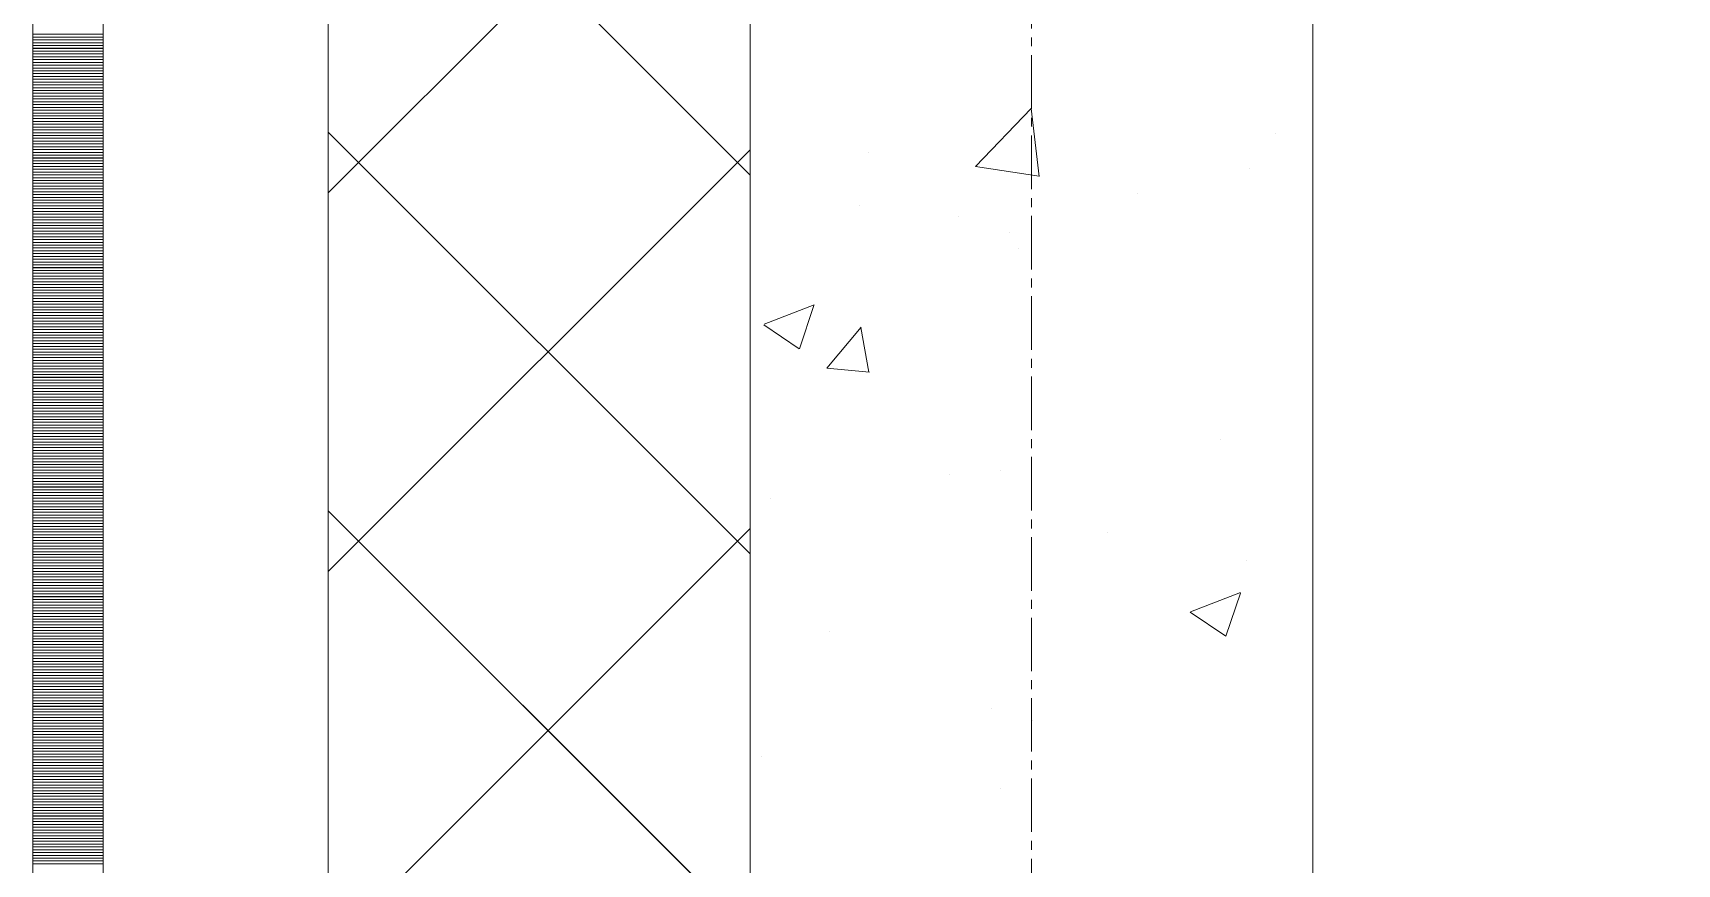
# Model space of a CAD drawing. Header units: millimetres. Extents: x 470010 to 1231400, y -134005 to 421770.
# Drawn here: x 806168 to 806752, y 157152 to 157447 of the extents above; entities that cross this region are included whole.
import ezdxf
from ezdxf.enums import TextEntityAlignment as Align

# ---------------------------------------------------------------- set-up
doc = ezdxf.new("R2010")
doc.units = ezdxf.units.MM
doc.linetypes.add('CENTER2', pattern=[28.575, 19.05, -3.175, 3.175, -3.175])
doc.linetypes.add('DASHED', pattern=[19.05, 12.7, -6.35])
doc.layers.get('Defpoints').update_dxf_attribs({"color": 140})
doc.layers.add('АР_Делит', color=120, linetype='Continuous', lineweight=0, plot=False)
for name, color, linetype, lineweight in [('АР_Стены ПЕНОблок', 52, 'Continuous', 20), ('АР_Тонкая', 254, 'Continuous', 5), ('АР_Утеплитель', 31, 'Continuous', 0), ('АР_Штриховка', 8, 'Continuous', 0)]:
    doc.layers.add(name, color=color, linetype=linetype, lineweight=lineweight)
doc.layers.add('РД_Оси_100', color=7, linetype='Continuous', lineweight=0, true_color=0x525252)
doc.styles.add('style1', font='ARIALN.TTF')

# ---------------------------------------------------------------- blocks, each defined once
blk = doc.blocks.new('СОШ_2200_АР_ОСИ_М100_28.05.24')
at = {"layer": 'АР_Делит', "color": 251, "linetype": 'DASHED', "true_color": 0x636466}
blk.add_lwpolyline([(114955, 135155), (114955, -355), (93595.036, -355), (93595.036, 13855), (94145, 13855), (94145, 68320), (66055, 68320), (66055, 13857.73), (83455, 13857.73), (83455, -355), (45245, -355), (45245, 13145), (44695, 13145), (44695, 26755), (45245, 26755), (45245, 68320), (20455, 68320), (20455, 26755), (27955, 26755), (27955, 13145), (-355, 13145), (-355, 100855)], dxfattribs=at)
at = {"layer": 'РД_Оси_100', "color": 251, "linetype": 'CENTER2', "true_color": 0x636466}
blk.add_line((0, -6155), (0, 139938.679), dxfattribs=at)
blk = doc.blocks.new('A$C9108343f')
at = {"layer": 'АР_Стены ПЕНОблок', "color": 18, "linetype": 'Continuous', "lineweight": 20, "true_color": 0x000000}
for p, q in [((140704.09, 313879.49), (140704.09, 237679.49)), ((140904.09, 237679.49), (140904.09, 313879.49))]:
    blk.add_line(p, q, dxfattribs=at)
at = {"layer": 'АР_Тонкая', "color": 18, "linetype": 'Continuous', "lineweight": 5, "true_color": 0x000000}
for p, q in [((140449.09, 313879.49), (140449.09, 237679.49)), ((140474.09, 313879.49), (140474.09, 237679.49)), ((140474.09, 237679.49), (140474.09, 313879.49)), ((140554.09, 237679.49), (140554.09, 313879.49))]:
    blk.add_line(p, q, dxfattribs=at)
at = {"layer": 'АР_Утеплитель', "color": 18, "linetype": 'Continuous', "lineweight": 0, "true_color": 0x000000}
for p, q in [((140554.09, 313879.49), (140554.09, 237679.49)), ((140704.09, 237679.49), (140704.09, 313879.49))]:
    blk.add_line(p, q, dxfattribs=at)
at = {"layer": 'АР_Штриховка', "color": 18, "linetype": 'Continuous', "lineweight": 0, "true_color": 0x000000}
for p, q in [((140704.09, 257763.18), (140554.09, 257913.18)), ((140554.09, 257756.89), (140704.09, 257906.89)), ((140449.09, 257813.24), (140474.09, 257813.24)), ((140449.09, 257812.24), (140474.09, 257812.24)), ((140449.09, 257811.24), (140474.09, 257811.24)), ((140449.09, 257810.24), (140474.09, 257810.24)), ((140449.09, 257809.24), (140474.09, 257809.24)), ((140449.09, 257808.24), (140474.09, 257808.24)), ((140449.09, 257807.24), (140474.09, 257807.24)), ((140449.09, 257806.24), (140474.09, 257806.24)), ((140449.09, 257805.24), (140474.09, 257805.24)), ((140449.09, 257804.24), (140474.09, 257804.24)), ((140449.09, 257803.24), (140474.09, 257803.24)), ((140449.09, 257802.24), (140474.09, 257802.24)), ((140449.09, 257801.24), (140474.09, 257801.24)), ((140449.09, 257800.24), (140474.09, 257800.24)), ((140449.09, 257799.24), (140474.09, 257799.24)), ((140449.09, 257798.24), (140474.09, 257798.24)), ((140449.09, 257797.24), (140474.09, 257797.24)), ((140449.09, 257796.24), (140474.09, 257796.24)), ((140449.09, 257795.24), (140474.09, 257795.24)), ((140449.09, 257794.24), (140474.09, 257794.24)), ((140449.09, 257793.24), (140474.09, 257793.24)), ((140449.09, 257792.24), (140474.09, 257792.24)), ((140449.09, 257791.24), (140474.09, 257791.24)), ((140449.09, 257790.24), (140474.09, 257790.24)), ((140449.09, 257789.24), (140474.09, 257789.24)), ((140449.09, 257788.24), (140474.09, 257788.24)), ((140449.09, 257787.24), (140474.09, 257787.24)), ((140449.09, 257786.24), (140474.09, 257786.24)), ((140449.09, 257785.24), (140474.09, 257785.24)), ((140449.09, 257784.24), (140474.09, 257784.24)), ((140449.09, 257783.24), (140474.09, 257783.24)), ((140784.18, 257766.18), (140803.97, 257786.8)), ((140806.74, 257762.67), (140803.93, 257786.79)), ((140449.09, 257782.24), (140474.09, 257782.24)), ((140449.09, 257781.24), (140474.09, 257781.24)), ((140449.09, 257780.24), (140474.09, 257780.24)), ((140449.09, 257779.24), (140474.09, 257779.24)), ((140449.09, 257778.24), (140474.09, 257778.24)), ((140449.09, 257777.24), (140474.09, 257777.24)), ((140704.09, 257628.47), (140554.09, 257778.47)), ((140890.9, 257777.8), (140890.9, 257777.8)), ((140449.09, 257776.24), (140474.09, 257776.24)), ((140449.09, 257775.24), (140474.09, 257775.24)), ((140449.09, 257774.24), (140474.09, 257774.24)), ((140449.09, 257773.24), (140474.09, 257773.24)), ((140449.09, 257772.24), (140474.09, 257772.24)), ((140554.09, 257622.19), (140704.09, 257772.19)), ((140449.09, 257771.24), (140474.09, 257771.24)), ((140449.09, 257770.24), (140474.09, 257770.24)), ((140449.09, 257769.24), (140474.09, 257769.24)), ((140449.09, 257768.24), (140474.09, 257768.24)), ((140449.09, 257767.24), (140474.09, 257767.24)), ((140449.09, 257766.24), (140474.09, 257766.24)), ((140746.01, 257771.07), (140746.01, 257771.07)), ((140784.16, 257766.23), (140806.75, 257762.73)), ((140449.09, 257765.24), (140474.09, 257765.24)), ((140449.09, 257764.24), (140474.09, 257764.24)), ((140449.09, 257763.24), (140474.09, 257763.24)), ((140449.09, 257762.24), (140474.09, 257762.24)), ((140449.09, 257761.24), (140474.09, 257761.24)), ((140449.09, 257760.24), (140474.09, 257760.24)), ((140881.6, 257765.34), (140881.6, 257765.34)), ((140449.09, 257759.24), (140474.09, 257759.24)), ((140449.09, 257758.24), (140474.09, 257758.24)), ((140449.09, 257757.24), (140474.09, 257757.24)), ((140449.09, 257756.24), (140474.09, 257756.24)), ((140449.09, 257755.24), (140474.09, 257755.24)), ((140449.09, 257754.24), (140474.09, 257754.24)), ((140841.72, 257756.76), (140841.72, 257756.76)), ((140449.09, 257753.24), (140474.09, 257753.24)), ((140449.09, 257752.24), (140474.09, 257752.24)), ((140449.09, 257751.24), (140474.09, 257751.24)), ((140449.09, 257750.24), (140474.09, 257750.24)), ((140449.09, 257749.24), (140474.09, 257749.24)), ((140449.09, 257748.24), (140474.09, 257748.24)), ((140742.77, 257752.38), (140742.77, 257752.38)), ((140778.14, 257748.39), (140778.14, 257748.39)), ((140449.09, 257747.24), (140474.09, 257747.24)), ((140449.09, 257746.24), (140474.09, 257746.24)), ((140449.09, 257745.24), (140474.09, 257745.24)), ((140449.09, 257744.24), (140474.09, 257744.24)), ((140449.09, 257743.24), (140474.09, 257743.24)), ((140449.09, 257742.24), (140474.09, 257742.24)), ((140796.06, 257742.69), (140796.06, 257742.69)), ((140449.09, 257741.24), (140474.09, 257741.24)), ((140449.09, 257740.24), (140474.09, 257740.24)), ((140449.09, 257739.24), (140474.09, 257739.24)), ((140449.09, 257738.24), (140474.09, 257738.24)), ((140449.09, 257737.24), (140474.09, 257737.24)), ((140449.09, 257736.24), (140474.09, 257736.24)), ((140799.57, 257736.95), (140799.57, 257736.95)), ((140449.09, 257735.24), (140474.09, 257735.24)), ((140449.09, 257734.24), (140474.09, 257734.24)), ((140449.09, 257733.24), (140474.09, 257733.24)), ((140449.09, 257732.24), (140474.09, 257732.24)), ((140449.09, 257731.24), (140474.09, 257731.24)), ((140449.09, 257730.24), (140474.09, 257730.24)), ((140449.09, 257729.24), (140474.09, 257729.24)), ((140449.09, 257728.24), (140474.09, 257728.24)), ((140449.09, 257727.24), (140474.09, 257727.24)), ((140449.09, 257726.24), (140474.09, 257726.24)), ((140449.09, 257725.24), (140474.09, 257725.24)), ((140449.09, 257724.24), (140474.09, 257724.24)), ((140449.09, 257723.24), (140474.09, 257723.24)), ((140449.09, 257722.24), (140474.09, 257722.24)), ((140449.09, 257721.24), (140474.09, 257721.24)), ((140449.09, 257720.24), (140474.09, 257720.24)), ((140449.09, 257719.24), (140474.09, 257719.24)), ((140449.09, 257718.24), (140474.09, 257718.24)), ((140449.09, 257717.24), (140474.09, 257717.24)), ((140449.09, 257716.24), (140474.09, 257716.24)), ((140449.09, 257715.24), (140474.09, 257715.24)), ((140449.09, 257714.24), (140474.09, 257714.24)), ((140449.09, 257713.24), (140474.09, 257713.24)), ((140708.97, 257710.14), (140726.75, 257716.97)), ((140721.52, 257701.43), (140726.67, 257716.78)), ((140449.09, 257712.24), (140474.09, 257712.24)), ((140449.09, 257711.24), (140474.09, 257711.24)), ((140449.09, 257710.24), (140474.09, 257710.24)), ((140449.09, 257709.24), (140474.09, 257709.24)), ((140449.09, 257708.24), (140474.09, 257708.24)), ((140449.09, 257707.24), (140474.09, 257707.24)), ((140708.88, 257709.95), (140721.51, 257701.43)), ((140731.3, 257694.47), (140743.55, 257709.06)), ((140746.28, 257693.1), (140743.34, 257709.02)), ((140449.09, 257706.24), (140474.09, 257706.24)), ((140449.09, 257705.24), (140474.09, 257705.24)), ((140449.09, 257704.24), (140474.09, 257704.24)), ((140449.09, 257703.24), (140474.09, 257703.24)), ((140449.09, 257702.24), (140474.09, 257702.24)), ((140449.09, 257701.24), (140474.09, 257701.24)), ((140449.09, 257700.24), (140474.09, 257700.24)), ((140449.09, 257699.24), (140474.09, 257699.24)), ((140449.09, 257698.24), (140474.09, 257698.24)), ((140449.09, 257697.24), (140474.09, 257697.24)), ((140449.09, 257696.24), (140474.09, 257696.24)), ((140449.09, 257695.24), (140474.09, 257695.24)), ((140449.09, 257694.24), (140474.09, 257694.24)), ((140449.09, 257693.24), (140474.09, 257693.24)), ((140449.09, 257692.24), (140474.09, 257692.24)), ((140449.09, 257691.24), (140474.09, 257691.24)), ((140449.09, 257690.24), (140474.09, 257690.24)), ((140731.3, 257694.46), (140746.48, 257693.13)), ((140449.09, 257689.24), (140474.09, 257689.24)), ((140449.09, 257688.24), (140474.09, 257688.24)), ((140449.09, 257687.24), (140474.09, 257687.24)), ((140449.09, 257686.24), (140474.09, 257686.24)), ((140449.09, 257685.24), (140474.09, 257685.24)), ((140449.09, 257684.24), (140474.09, 257684.24)), ((140449.09, 257683.24), (140474.09, 257683.24)), ((140449.09, 257682.24), (140474.09, 257682.24)), ((140449.09, 257681.24), (140474.09, 257681.24)), ((140449.09, 257680.24), (140474.09, 257680.24)), ((140449.09, 257679.24), (140474.09, 257679.24)), ((140449.09, 257678.24), (140474.09, 257678.24)), ((140449.09, 257677.24), (140474.09, 257677.24)), ((140449.09, 257676.24), (140474.09, 257676.24)), ((140449.09, 257675.24), (140474.09, 257675.24)), ((140449.09, 257674.24), (140474.09, 257674.24)), ((140449.09, 257673.24), (140474.09, 257673.24)), ((140449.09, 257672.24), (140474.09, 257672.24)), ((140449.09, 257671.24), (140474.09, 257671.24)), ((140449.09, 257670.24), (140474.09, 257670.24)), ((140449.09, 257669.24), (140474.09, 257669.24)), ((140449.09, 257668.24), (140474.09, 257668.24)), ((140449.09, 257667.24), (140474.09, 257667.24)), ((140449.09, 257666.24), (140474.09, 257666.24)), ((140871.1, 257669.24), (140871.1, 257669.24)), ((140449.09, 257665.24), (140474.09, 257665.24)), ((140449.09, 257664.24), (140474.09, 257664.24)), ((140449.09, 257663.24), (140474.09, 257663.24)), ((140449.09, 257662.24), (140474.09, 257662.24)), ((140449.09, 257661.24), (140474.09, 257661.24)), ((140449.09, 257660.24), (140474.09, 257660.24)), ((140449.09, 257659.24), (140474.09, 257659.24)), ((140449.09, 257658.24), (140474.09, 257658.24)), ((140449.09, 257657.24), (140474.09, 257657.24)), ((140449.09, 257656.24), (140474.09, 257656.24)), ((140449.09, 257655.24), (140474.09, 257655.24)), ((140774.9, 257656.58), (140774.9, 257656.58)), ((140792.97, 257658.14), (140792.97, 257658.14)), ((140449.09, 257654.24), (140474.09, 257654.24)), ((140449.09, 257653.24), (140474.09, 257653.24)), ((140449.09, 257652.24), (140474.09, 257652.24)), ((140449.09, 257651.24), (140474.09, 257651.24)), ((140449.09, 257650.24), (140474.09, 257650.24)), ((140449.09, 257649.24), (140474.09, 257649.24)), ((140449.09, 257648.24), (140474.09, 257648.24)), ((140449.09, 257647.24), (140474.09, 257647.24)), ((140449.09, 257646.24), (140474.09, 257646.24)), ((140449.09, 257645.24), (140474.09, 257645.24)), ((140449.09, 257644.24), (140474.09, 257644.24)), ((140449.09, 257643.24), (140474.09, 257643.24)), ((140704.09, 257493.77), (140554.09, 257643.77)), ((140711.32, 257648.21), (140711.32, 257648.21)), ((140449.09, 257642.24), (140474.09, 257642.24)), ((140449.09, 257641.24), (140474.09, 257641.24)), ((140449.09, 257640.24), (140474.09, 257640.24)), ((140449.09, 257639.24), (140474.09, 257639.24)), ((140449.09, 257638.24), (140474.09, 257638.24)), ((140449.09, 257637.24), (140474.09, 257637.24)), ((140554.09, 257487.48), (140704.09, 257637.48)), ((140449.09, 257636.24), (140474.09, 257636.24)), ((140449.09, 257635.24), (140474.09, 257635.24)), ((140449.09, 257634.24), (140474.09, 257634.24)), ((140449.09, 257633.24), (140474.09, 257633.24)), ((140449.09, 257632.24), (140474.09, 257632.24)), ((140449.09, 257631.24), (140474.09, 257631.24)), ((140831.07, 257636.23), (140831.07, 257636.23)), ((140449.09, 257630.24), (140474.09, 257630.24)), ((140449.09, 257629.24), (140474.09, 257629.24)), ((140449.09, 257628.24), (140474.09, 257628.24)), ((140449.09, 257627.24), (140474.09, 257627.24)), ((140449.09, 257626.24), (140474.09, 257626.24)), ((140449.09, 257625.24), (140474.09, 257625.24)), ((140880.42, 257626.25), (140880.42, 257626.25)), ((140449.09, 257624.24), (140474.09, 257624.24)), ((140449.09, 257623.24), (140474.09, 257623.24)), ((140449.09, 257622.24), (140474.09, 257622.24)), ((140449.09, 257621.24), (140474.09, 257621.24)), ((140449.09, 257620.24), (140474.09, 257620.24)), ((140449.09, 257619.24), (140474.09, 257619.24)), ((140449.09, 257618.24), (140474.09, 257618.24)), ((140449.09, 257617.24), (140474.09, 257617.24)), ((140449.09, 257616.24), (140474.09, 257616.24)), ((140449.09, 257615.24), (140474.09, 257615.24)), ((140449.09, 257614.24), (140474.09, 257614.24)), ((140860.58, 257607.88), (140878.37, 257614.71)), ((140873.14, 257599.17), (140878.29, 257614.51)), ((140449.09, 257613.24), (140474.09, 257613.24)), ((140449.09, 257612.24), (140474.09, 257612.24)), ((140449.09, 257611.24), (140474.09, 257611.24)), ((140449.09, 257610.24), (140474.09, 257610.24)), ((140449.09, 257609.24), (140474.09, 257609.24)), ((140449.09, 257608.24), (140474.09, 257608.24)), ((140860.49, 257607.69), (140873.13, 257599.17)), ((140449.09, 257607.24), (140474.09, 257607.24)), ((140449.09, 257606.24), (140474.09, 257606.24)), ((140449.09, 257605.24), (140474.09, 257605.24)), ((140449.09, 257604.24), (140474.09, 257604.24)), ((140449.09, 257603.24), (140474.09, 257603.24)), ((140449.09, 257602.24), (140474.09, 257602.24)), ((140449.09, 257601.24), (140474.09, 257601.24)), ((140449.09, 257600.24), (140474.09, 257600.24)), ((140449.09, 257599.24), (140474.09, 257599.24)), ((140449.09, 257598.24), (140474.09, 257598.24)), ((140449.09, 257597.24), (140474.09, 257597.24)), ((140449.09, 257596.24), (140474.09, 257596.24)), ((140732.29, 257600.83), (140732.29, 257600.83)), ((140449.09, 257595.24), (140474.09, 257595.24)), ((140449.09, 257594.24), (140474.09, 257594.24)), ((140449.09, 257593.24), (140474.09, 257593.24)), ((140449.09, 257592.24), (140474.09, 257592.24)), ((140449.09, 257591.24), (140474.09, 257591.24)), ((140449.09, 257590.24), (140474.09, 257590.24)), ((140449.09, 257589.24), (140474.09, 257589.24)), ((140449.09, 257588.24), (140474.09, 257588.24)), ((140449.09, 257587.24), (140474.09, 257587.24)), ((140449.09, 257586.24), (140474.09, 257586.24)), ((140449.09, 257585.24), (140474.09, 257585.24)), ((140449.09, 257584.24), (140474.09, 257584.24)), ((140449.09, 257583.24), (140474.09, 257583.24)), ((140449.09, 257582.24), (140474.09, 257582.24)), ((140449.09, 257581.24), (140474.09, 257581.24)), ((140449.09, 257580.24), (140474.09, 257580.24)), ((140449.09, 257579.24), (140474.09, 257579.24)), ((140449.09, 257578.24), (140474.09, 257578.24)), ((140449.09, 257577.24), (140474.09, 257577.24)), ((140449.09, 257576.24), (140474.09, 257576.24)), ((140449.09, 257575.24), (140474.09, 257575.24)), ((140449.09, 257574.24), (140474.09, 257574.24)), ((140449.09, 257573.24), (140474.09, 257573.24)), ((140789.88, 257573.58), (140789.88, 257573.58)), ((140449.09, 257572.24), (140474.09, 257572.24)), ((140449.09, 257571.24), (140474.09, 257571.24)), ((140449.09, 257570.24), (140474.09, 257570.24)), ((140449.09, 257569.24), (140474.09, 257569.24)), ((140449.09, 257568.24), (140474.09, 257568.24)), ((140449.09, 257567.24), (140474.09, 257567.24)), ((140804.28, 257569.06), (140804.28, 257569.06)), ((140449.09, 257566.24), (140474.09, 257566.24)), ((140449.09, 257565.24), (140474.09, 257565.24)), ((140449.09, 257564.24), (140474.09, 257564.24)), ((140449.09, 257563.24), (140474.09, 257563.24)), ((140449.09, 257562.24), (140474.09, 257562.24)), ((140449.09, 257561.24), (140474.09, 257561.24)), ((140449.09, 257560.24), (140474.09, 257560.24)), ((140449.09, 257559.24), (140474.09, 257559.24)), ((140449.09, 257558.24), (140474.09, 257558.24)), ((140449.09, 257557.24), (140474.09, 257557.24)), ((140449.09, 257556.24), (140474.09, 257556.24)), ((140449.09, 257555.24), (140474.09, 257555.24)), ((140708.08, 257556.4), (140708.08, 257556.4)), ((140449.09, 257554.24), (140474.09, 257554.24)), ((140449.09, 257553.24), (140474.09, 257553.24)), ((140449.09, 257552.24), (140474.09, 257552.24)), ((140449.09, 257551.24), (140474.09, 257551.24)), ((140449.09, 257550.24), (140474.09, 257550.24)), ((140449.09, 257549.24), (140474.09, 257549.24)), ((140449.09, 257548.24), (140474.09, 257548.24)), ((140449.09, 257547.24), (140474.09, 257547.24)), ((140449.09, 257546.24), (140474.09, 257546.24)), ((140449.09, 257545.24), (140474.09, 257545.24)), ((140449.09, 257544.24), (140474.09, 257544.24)), ((140793.15, 257545.06), (140793.15, 257545.06)), ((140449.09, 257543.24), (140474.09, 257543.24)), ((140449.09, 257542.24), (140474.09, 257542.24)), ((140449.09, 257541.24), (140474.09, 257541.24)), ((140449.09, 257540.24), (140474.09, 257540.24)), ((140449.09, 257539.24), (140474.09, 257539.24)), ((140449.09, 257538.24), (140474.09, 257538.24)), ((140449.09, 257537.24), (140474.09, 257537.24)), ((140449.09, 257536.24), (140474.09, 257536.24)), ((140449.09, 257535.24), (140474.09, 257535.24)), ((140449.09, 257534.24), (140474.09, 257534.24)), ((140449.09, 257533.24), (140474.09, 257533.24)), ((140449.09, 257532.24), (140474.09, 257532.24)), ((140449.09, 257531.24), (140474.09, 257531.24)), ((140449.09, 257530.24), (140474.09, 257530.24)), ((140449.09, 257529.24), (140474.09, 257529.24)), ((140449.09, 257528.24), (140474.09, 257528.24)), ((140449.09, 257527.24), (140474.09, 257527.24)), ((140449.09, 257526.24), (140474.09, 257526.24)), ((140449.09, 257525.24), (140474.09, 257525.24)), ((140449.09, 257524.24), (140474.09, 257524.24)), ((140449.09, 257523.24), (140474.09, 257523.24)), ((140449.09, 257522.24), (140474.09, 257522.24)), ((140449.09, 257521.24), (140474.09, 257521.24)), ((140449.09, 257520.24), (140474.09, 257520.24)), ((140449.09, 257519.24), (140474.09, 257519.24)), ((140449.09, 257518.24), (140474.09, 257518.24))]:
    blk.add_line(p, q, dxfattribs=at)
at = {"layer": 'РД_Оси_100'}
blk.add_blockref('СОШ_2200_АР_ОСИ_М100_28.05.24', (140804.09, 223079.49), dxfattribs=at)
at = {"layer": 'Defpoints', "color": 18, "true_color": 0x000000, "style": 'style1'}
for p in [(143949.34, 316089.12), (143974.98, 281639.5), (143890.4, 273244.71), (143839.99, 264276.81), (143967.75, 254892.38), (12251.96, 104178.14), (12382.58, 96023.14)]:
    blk.add_attdef('АР-ПОМЕЩЕНИЕ:НАИМЕНОВАНИЕ', text='', height=100, dxfattribs=at).set_placement(p, align=Align.MIDDLE)
at = {"layer": 'Defpoints', "color": 18, "true_color": 0x000000, "style": 'style1', "flags": 8}
for p in [(143951.3, 279099.09), (143848.34, 269251.11), (143875.33, 260094.25), (144049.74, 250824.7), (163419.28, 238153.36), (155897.46, 237965.97), (183037.2, 237965.97), (143342.94, 237876.19)]:
    blk.add_attdef('АР-ПОМЕЩЕНИЕ:НАИМЕНОВАНИЕ', text='', height=100, dxfattribs=at).set_placement(p, align=Align.MIDDLE)

msp = doc.modelspace()

# ---------------------------------------------------------------- linework, layer by layer
at = {"layer": 'АР_Стены ПЕНОблок', "color": 18, "linetype": 'Continuous', "lineweight": 20, "true_color": 0x000000}
for p, q in [((806422.706, 213513.251), (806422.706, 137313.251)), ((806622.706, 137313.251), (806622.706, 213513.251))]:
    msp.add_line(p, q, dxfattribs=at)
at = {"layer": 'АР_Тонкая', "color": 18, "linetype": 'Continuous', "lineweight": 5, "true_color": 0x000000}
for p, q in [((806167.706, 213513.251), (806167.706, 137313.251)), ((806192.706, 213513.251), (806192.706, 137313.251)), ((806192.706, 137313.251), (806192.706, 213513.251)), ((806272.706, 137313.251), (806272.706, 213513.251))]:
    msp.add_line(p, q, dxfattribs=at)
at = {"layer": 'АР_Утеплитель', "color": 18, "linetype": 'Continuous', "lineweight": 0, "true_color": 0x000000}
for p, q in [((806272.706, 213513.251), (806272.706, 137313.251)), ((806422.706, 137313.251), (806422.706, 213513.251))]:
    msp.add_line(p, q, dxfattribs=at)
at = {"layer": 'АР_Штриховка', "color": 18, "linetype": 'Continuous', "lineweight": 0, "true_color": 0x000000}
for p, q in [((806422.706, 157396.935), (806272.706, 157546.935)), ((806272.706, 157390.648), (806422.706, 157540.648)), ((806167.706, 157447), (806192.706, 157447)), ((806167.706, 157446), (806192.706, 157446)), ((806167.706, 157445), (806192.706, 157445)), ((806167.706, 157444), (806192.706, 157444)), ((806167.706, 157443), (806192.706, 157443)), ((806167.706, 157442), (806192.706, 157442)), ((806167.706, 157441), (806192.706, 157441)), ((806167.706, 157440), (806192.706, 157440)), ((806167.706, 157439), (806192.706, 157439)), ((806167.706, 157438), (806192.706, 157438)), ((806167.706, 157437), (806192.706, 157437)), ((806167.706, 157436), (806192.706, 157436)), ((806167.706, 157435), (806192.706, 157435)), ((806167.706, 157434), (806192.706, 157434)), ((806167.706, 157433), (806192.706, 157433)), ((806167.706, 157432), (806192.706, 157432)), ((806167.706, 157431), (806192.706, 157431)), ((806167.706, 157430), (806192.706, 157430)), ((806167.706, 157429), (806192.706, 157429)), ((806167.706, 157428), (806192.706, 157428)), ((806167.706, 157427), (806192.706, 157427)), ((806167.706, 157426), (806192.706, 157426)), ((806167.706, 157425), (806192.706, 157425)), ((806167.706, 157424), (806192.706, 157424)), ((806167.706, 157423), (806192.706, 157423)), ((806167.706, 157422), (806192.706, 157422)), ((806167.706, 157421), (806192.706, 157421)), ((806502.794, 157399.935), (806522.578, 157420.554)), ((806525.35, 157396.427), (806522.544, 157420.55)), ((806167.706, 157420), (806192.706, 157420)), ((806167.706, 157419), (806192.706, 157419)), ((806167.706, 157418), (806192.706, 157418)), ((806167.706, 157417), (806192.706, 157417)), ((806167.706, 157416), (806192.706, 157416)), ((806167.706, 157415), (806192.706, 157415)), ((806167.706, 157414), (806192.706, 157414)), ((806167.706, 157413), (806192.706, 157413)), ((806167.706, 157412), (806192.706, 157412)), ((806167.706, 157411), (806192.706, 157411)), ((806167.706, 157410), (806192.706, 157410)), ((806167.706, 157409), (806192.706, 157409)), ((806422.706, 157262.231), (806272.706, 157412.231)), ((806167.706, 157408), (806192.706, 157408)), ((806167.706, 157407), (806192.706, 157407)), ((806167.706, 157406), (806192.706, 157406)), ((806167.706, 157405), (806192.706, 157405)), ((806167.706, 157404), (806192.706, 157404)), ((806167.706, 157403), (806192.706, 157403)), ((806272.706, 157255.944), (806422.706, 157405.944)), ((806167.706, 157402), (806192.706, 157402)), ((806167.706, 157401), (806192.706, 157401)), ((806167.706, 157400), (806192.706, 157400)), ((806167.706, 157399), (806192.706, 157399)), ((806167.706, 157398), (806192.706, 157398)), ((806167.706, 157397), (806192.706, 157397)), ((806502.769, 157399.988), (806525.359, 157396.485)), ((806167.706, 157396), (806192.706, 157396)), ((806167.706, 157395), (806192.706, 157395)), ((806167.706, 157394), (806192.706, 157394)), ((806167.706, 157393), (806192.706, 157393)), ((806167.706, 157392), (806192.706, 157392)), ((806167.706, 157391), (806192.706, 157391)), ((806167.706, 157390), (806192.706, 157390)), ((806167.706, 157389), (806192.706, 157389)), ((806167.706, 157388), (806192.706, 157388)), ((806167.706, 157387), (806192.706, 157387)), ((806167.706, 157386), (806192.706, 157386)), ((806167.706, 157385), (806192.706, 157385)), ((806167.706, 157384), (806192.706, 157384)), ((806167.706, 157383), (806192.706, 157383)), ((806167.706, 157382), (806192.706, 157382)), ((806167.706, 157381), (806192.706, 157381)), ((806167.706, 157380), (806192.706, 157380)), ((806167.706, 157379), (806192.706, 157379)), ((806167.706, 157378), (806192.706, 157378)), ((806167.706, 157377), (806192.706, 157377)), ((806167.706, 157376), (806192.706, 157376)), ((806167.706, 157375), (806192.706, 157375)), ((806167.706, 157374), (806192.706, 157374)), ((806167.706, 157373), (806192.706, 157373)), ((806167.706, 157372), (806192.706, 157372)), ((806167.706, 157371), (806192.706, 157371)), ((806167.706, 157370), (806192.706, 157370)), ((806167.706, 157369), (806192.706, 157369)), ((806167.706, 157368), (806192.706, 157368)), ((806167.706, 157367), (806192.706, 157367)), ((806167.706, 157366), (806192.706, 157366)), ((806167.706, 157365), (806192.706, 157365)), ((806167.706, 157364), (806192.706, 157364)), ((806167.706, 157363), (806192.706, 157363)), ((806167.706, 157362), (806192.706, 157362)), ((806167.706, 157361), (806192.706, 157361)), ((806167.706, 157360), (806192.706, 157360)), ((806167.706, 157359), (806192.706, 157359)), ((806167.706, 157358), (806192.706, 157358)), ((806167.706, 157357), (806192.706, 157357)), ((806167.706, 157356), (806192.706, 157356)), ((806167.706, 157355), (806192.706, 157355)), ((806167.706, 157354), (806192.706, 157354)), ((806167.706, 157353), (806192.706, 157353)), ((806167.706, 157352), (806192.706, 157352)), ((806167.706, 157351), (806192.706, 157351)), ((806167.706, 157350), (806192.706, 157350)), ((806427.579, 157343.902), (806445.363, 157350.729)), ((806440.134, 157335.189), (806445.284, 157350.538)), ((806167.706, 157349), (806192.706, 157349)), ((806167.706, 157348), (806192.706, 157348)), ((806167.706, 157347), (806192.706, 157347)), ((806167.706, 157346), (806192.706, 157346)), ((806167.706, 157345), (806192.706, 157345)), ((806167.706, 157344), (806192.706, 157344)), ((806167.706, 157343), (806192.706, 157343)), ((806167.706, 157342), (806192.706, 157342)), ((806167.706, 157341), (806192.706, 157341)), ((806167.706, 157340), (806192.706, 157340)), ((806167.706, 157339), (806192.706, 157339)), ((806427.493, 157343.712), (806440.127, 157335.19)), ((806449.915, 157328.229), (806462.16, 157342.823)), ((806464.891, 157326.853), (806461.954, 157342.775)), ((806167.706, 157338), (806192.706, 157338)), ((806167.706, 157337), (806192.706, 157337)), ((806167.706, 157336), (806192.706, 157336)), ((806167.706, 157335), (806192.706, 157335)), ((806167.706, 157334), (806192.706, 157334)), ((806167.706, 157333), (806192.706, 157333)), ((806167.706, 157332), (806192.706, 157332)), ((806167.706, 157331), (806192.706, 157331)), ((806167.706, 157330), (806192.706, 157330)), ((806167.706, 157329), (806192.706, 157329)), ((806167.706, 157328), (806192.706, 157328)), ((806167.706, 157327), (806192.706, 157327)), ((806449.914, 157328.22), (806465.096, 157326.891)), ((806167.706, 157326), (806192.706, 157326)), ((806167.706, 157325), (806192.706, 157325)), ((806167.706, 157324), (806192.706, 157324)), ((806167.706, 157323), (806192.706, 157323)), ((806167.706, 157322), (806192.706, 157322)), ((806167.706, 157321), (806192.706, 157321)), ((806167.706, 157320), (806192.706, 157320)), ((806167.706, 157319), (806192.706, 157319)), ((806167.706, 157318), (806192.706, 157318)), ((806167.706, 157317), (806192.706, 157317)), ((806167.706, 157316), (806192.706, 157316)), ((806167.706, 157315), (806192.706, 157315)), ((806167.706, 157314), (806192.706, 157314)), ((806167.706, 157313), (806192.706, 157313)), ((806167.706, 157312), (806192.706, 157312)), ((806167.706, 157311), (806192.706, 157311)), ((806167.706, 157310), (806192.706, 157310)), ((806167.706, 157309), (806192.706, 157309)), ((806167.706, 157308), (806192.706, 157308)), ((806167.706, 157307), (806192.706, 157307)), ((806167.706, 157306), (806192.706, 157306)), ((806167.706, 157305), (806192.706, 157305)), ((806167.706, 157304), (806192.706, 157304)), ((806167.706, 157303), (806192.706, 157303)), ((806167.706, 157302), (806192.706, 157302)), ((806167.706, 157301), (806192.706, 157301)), ((806167.706, 157300), (806192.706, 157300)), ((806167.706, 157299), (806192.706, 157299)), ((806167.706, 157298), (806192.706, 157298)), ((806167.706, 157297), (806192.706, 157297)), ((806167.706, 157296), (806192.706, 157296)), ((806167.706, 157295), (806192.706, 157295)), ((806167.706, 157294), (806192.706, 157294)), ((806167.706, 157293), (806192.706, 157293)), ((806167.706, 157292), (806192.706, 157292)), ((806167.706, 157291), (806192.706, 157291)), ((806167.706, 157290), (806192.706, 157290)), ((806167.706, 157289), (806192.706, 157289)), ((806167.706, 157288), (806192.706, 157288)), ((806167.706, 157287), (806192.706, 157287)), ((806167.706, 157286), (806192.706, 157286)), ((806167.706, 157285), (806192.706, 157285)), ((806167.706, 157284), (806192.706, 157284)), ((806167.706, 157283), (806192.706, 157283)), ((806167.706, 157282), (806192.706, 157282)), ((806167.706, 157281), (806192.706, 157281)), ((806167.706, 157280), (806192.706, 157280)), ((806167.706, 157279), (806192.706, 157279)), ((806167.706, 157278), (806192.706, 157278)), ((806167.706, 157277), (806192.706, 157277)), ((806167.706, 157276), (806192.706, 157276)), ((806167.706, 157275), (806192.706, 157275)), ((806167.706, 157274), (806192.706, 157274)), ((806422.706, 157127.527), (806272.706, 157277.527)), ((806167.706, 157273), (806192.706, 157273)), ((806167.706, 157272), (806192.706, 157272)), ((806167.706, 157271), (806192.706, 157271)), ((806167.706, 157270), (806192.706, 157270)), ((806167.706, 157269), (806192.706, 157269)), ((806272.706, 157121.24), (806422.706, 157271.24)), ((806167.706, 157268), (806192.706, 157268)), ((806167.706, 157267), (806192.706, 157267)), ((806167.706, 157266), (806192.706, 157266)), ((806167.706, 157265), (806192.706, 157265)), ((806167.706, 157264), (806192.706, 157264)), ((806167.706, 157263), (806192.706, 157263)), ((806167.706, 157262), (806192.706, 157262)), ((806167.706, 157261), (806192.706, 157261)), ((806167.706, 157260), (806192.706, 157260)), ((806167.706, 157259), (806192.706, 157259)), ((806167.706, 157258), (806192.706, 157258)), ((806167.706, 157257), (806192.706, 157257)), ((806167.706, 157256), (806192.706, 157256)), ((806167.706, 157255), (806192.706, 157255)), ((806167.706, 157254), (806192.706, 157254)), ((806167.706, 157253), (806192.706, 157253)), ((806167.706, 157252), (806192.706, 157252)), ((806167.706, 157251), (806192.706, 157251)), ((806167.706, 157250), (806192.706, 157250)), ((806167.706, 157249), (806192.706, 157249)), ((806167.706, 157248), (806192.706, 157248)), ((806167.706, 157247), (806192.706, 157247)), ((806167.706, 157246), (806192.706, 157246)), ((806167.706, 157245), (806192.706, 157245)), ((806579.193, 157241.637), (806596.978, 157248.464)), ((806591.748, 157232.924), (806596.899, 157248.273)), ((806167.706, 157244), (806192.706, 157244)), ((806167.706, 157243), (806192.706, 157243)), ((806167.706, 157242), (806192.706, 157242)), ((806167.706, 157241), (806192.706, 157241)), ((806167.706, 157240), (806192.706, 157240)), ((806167.706, 157239), (806192.706, 157239)), ((806579.107, 157241.447), (806591.742, 157232.925)), ((806167.706, 157238), (806192.706, 157238)), ((806167.706, 157237), (806192.706, 157237)), ((806167.706, 157236), (806192.706, 157236)), ((806167.706, 157235), (806192.706, 157235)), ((806167.706, 157234), (806192.706, 157234)), ((806167.706, 157233), (806192.706, 157233)), ((806167.706, 157232), (806192.706, 157232)), ((806167.706, 157231), (806192.706, 157231)), ((806167.706, 157230), (806192.706, 157230)), ((806167.706, 157229), (806192.706, 157229)), ((806167.706, 157228), (806192.706, 157228)), ((806167.706, 157227), (806192.706, 157227)), ((806167.706, 157226), (806192.706, 157226)), ((806167.706, 157225), (806192.706, 157225)), ((806167.706, 157224), (806192.706, 157224)), ((806167.706, 157223), (806192.706, 157223)), ((806167.706, 157222), (806192.706, 157222)), ((806167.706, 157221), (806192.706, 157221)), ((806167.706, 157220), (806192.706, 157220)), ((806167.706, 157219), (806192.706, 157219)), ((806167.706, 157218), (806192.706, 157218)), ((806167.706, 157217), (806192.706, 157217)), ((806167.706, 157216), (806192.706, 157216)), ((806167.706, 157215), (806192.706, 157215)), ((806167.706, 157214), (806192.706, 157214)), ((806167.706, 157213), (806192.706, 157213)), ((806167.706, 157212), (806192.706, 157212)), ((806167.706, 157211), (806192.706, 157211)), ((806167.706, 157210), (806192.706, 157210)), ((806167.706, 157209), (806192.706, 157209)), ((806167.706, 157208), (806192.706, 157208)), ((806167.706, 157207), (806192.706, 157207)), ((806167.706, 157206), (806192.706, 157206)), ((806167.706, 157205), (806192.706, 157205)), ((806167.706, 157204), (806192.706, 157204)), ((806167.706, 157203), (806192.706, 157203)), ((806167.706, 157202), (806192.706, 157202)), ((806167.706, 157201), (806192.706, 157201)), ((806167.706, 157200), (806192.706, 157200)), ((806167.706, 157199), (806192.706, 157199)), ((806167.706, 157198), (806192.706, 157198)), ((806167.706, 157197), (806192.706, 157197)), ((806167.706, 157196), (806192.706, 157196)), ((806167.706, 157195), (806192.706, 157195)), ((806167.706, 157194), (806192.706, 157194)), ((806167.706, 157193), (806192.706, 157193)), ((806167.706, 157192), (806192.706, 157192)), ((806167.706, 157191), (806192.706, 157191)), ((806167.706, 157190), (806192.706, 157190)), ((806167.706, 157189), (806192.706, 157189)), ((806167.706, 157188), (806192.706, 157188)), ((806167.706, 157187), (806192.706, 157187)), ((806167.706, 157186), (806192.706, 157186)), ((806167.706, 157185), (806192.706, 157185)), ((806167.706, 157184), (806192.706, 157184)), ((806167.706, 157183), (806192.706, 157183)), ((806167.706, 157182), (806192.706, 157182)), ((806167.706, 157181), (806192.706, 157181)), ((806167.706, 157180), (806192.706, 157180)), ((806167.706, 157179), (806192.706, 157179)), ((806167.706, 157178), (806192.706, 157178)), ((806167.706, 157177), (806192.706, 157177)), ((806167.706, 157176), (806192.706, 157176)), ((806167.706, 157175), (806192.706, 157175)), ((806167.706, 157174), (806192.706, 157174)), ((806167.706, 157173), (806192.706, 157173)), ((806167.706, 157172), (806192.706, 157172)), ((806167.706, 157171), (806192.706, 157171)), ((806167.706, 157170), (806192.706, 157170)), ((806167.706, 157169), (806192.706, 157169)), ((806167.706, 157168), (806192.706, 157168)), ((806167.706, 157167), (806192.706, 157167)), ((806167.706, 157166), (806192.706, 157166)), ((806167.706, 157165), (806192.706, 157165)), ((806167.706, 157164), (806192.706, 157164)), ((806167.706, 157163), (806192.706, 157163)), ((806167.706, 157162), (806192.706, 157162)), ((806167.706, 157161), (806192.706, 157161)), ((806167.706, 157160), (806192.706, 157160)), ((806167.706, 157159), (806192.706, 157159)), ((806167.706, 157158), (806192.706, 157158)), ((806167.706, 157157), (806192.706, 157157)), ((806167.706, 157156), (806192.706, 157156)), ((806167.706, 157155), (806192.706, 157155)), ((806167.706, 157154), (806192.706, 157154)), ((806167.706, 157153), (806192.706, 157153)), ((806167.706, 157152), (806192.706, 157152))]:
    msp.add_line(p, q, dxfattribs=at)

# ---------------------------------------------------------------- block references
msp.add_blockref('A$C9108343f', (665718.612, -100366.242))
at = {"layer": 'РД_Оси_100'}
msp.add_blockref('СОШ_2200_АР_ОСИ_М100_28.05.24', (806522.706, 122713.251), dxfattribs=at)

doc.saveas('drawing.dxf')
